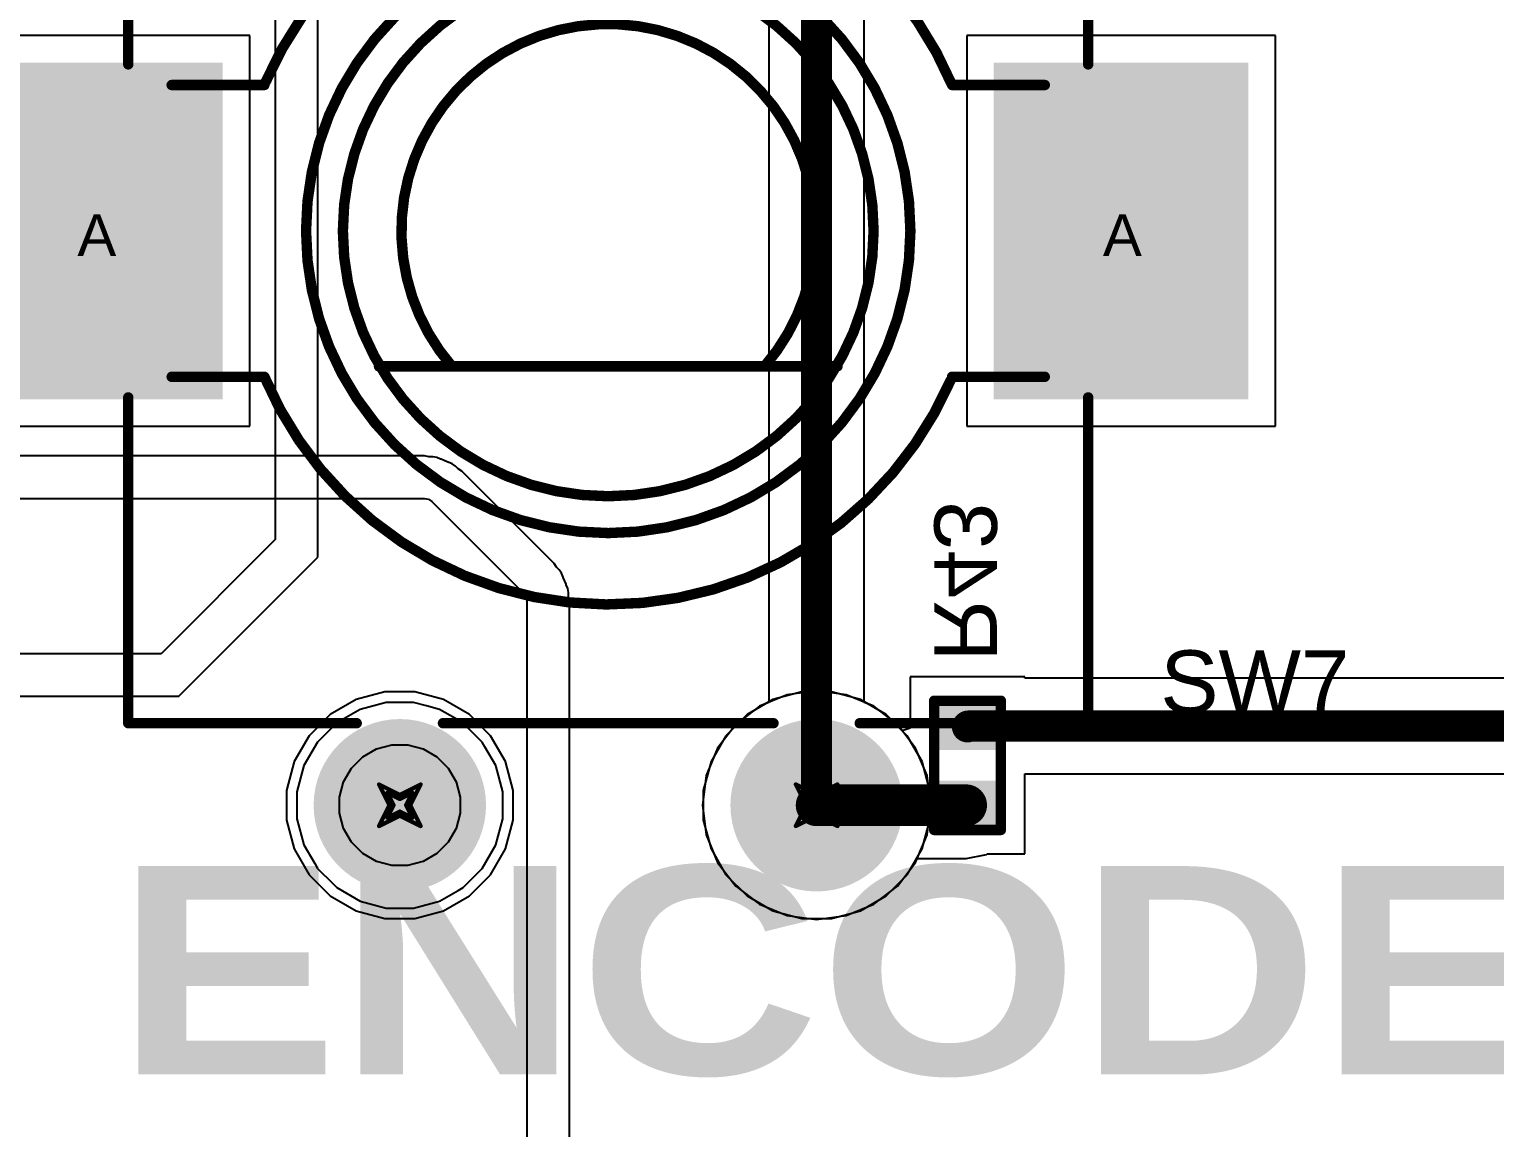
# Model space of a CAD drawing. Header units: inches. Extents: x 0 to 198, y 0 to 199.
# Drawn here: x 4.777 to 5.48, y 1.336 to 1.863 of the extents above; entities that cross this region are included whole.
import ezdxf

# ---------------------------------------------------------------- set-up
doc = ezdxf.new("R2010")
doc.units = ezdxf.units.IN
doc.header["$MEASUREMENT"] = 0
for name, color, linetype in [('Bottom Layer', 5, 'Continuous'), ('Bottom Overlay', 54, 'Continuous'), ('Bottom Paste', 16, 'Continuous'), ('Bottom Solder', 6, 'Continuous'), ('Drill Drawing', 1, 'Continuous'), ('Layer 1', 16, 'Continuous'), ('Layer 2', 76, 'Continuous'), ('Multi-Layer', 9, 'Continuous'), ('Pad Holes', 156, 'Continuous'), ('Top Layer', 1, 'Continuous'), ('Top Overlay', 2, 'Continuous'), ('Top Solder', 216, 'Continuous')]:
    doc.layers.add(name, color=color, linetype=linetype)
doc.styles.add('Arial', font='', dxfattribs={"height": 0.2})
doc.styles.add('Arial Black_Bold', font='', dxfattribs={"height": 0.2})
doc.styles.get('Arial').set_extended_font_data('Arial')
doc.styles.get('Arial Black_Bold').set_extended_font_data('Arial Black', bold=True)

# ---------------------------------------------------------------- blocks, each defined once
blk = doc.blocks.new('EC11E1820402_60')
at = {"layer": 'Bottom Layer'}
h = blk.add_hatch(color=5, dxfattribs=at)
edge = h.paths.add_edge_path()
edge.add_arc((-0.1, 0.28544), 0.03937, 0, 360)
h = blk.add_hatch(color=5, dxfattribs=at)
edge = h.paths.add_edge_path()
edge.add_arc((0.1, 0.28544), 0.03937, 0, 360)
for points in [[(-0.187, -0.06889), (-0.30511, -0.06889), (-0.30511, 0.08859), (-0.187, 0.08859)], [(0.30512, -0.06889), (0.18701, -0.06889), (0.18701, 0.08859), (0.30512, 0.08859)]]:
    blk.add_hatch(color=5, dxfattribs=at).paths.add_polyline_path(points)
h = blk.add_hatch(color=5, dxfattribs=at)
edge = h.paths.add_edge_path()
edge.add_arc((-0.1, -0.28543), 0.03937, 0, 360)
h = blk.add_hatch(color=5, dxfattribs=at)
edge = h.paths.add_edge_path()
edge.add_arc((0, -0.28543), 0.03937, 0, 360)
h = blk.add_hatch(color=5, dxfattribs=at)
edge = h.paths.add_edge_path()
edge.add_arc((0.1, -0.28543), 0.03937, 0, 360)
at = {"layer": 'Bottom Solder'}
h = blk.add_hatch(color=6, dxfattribs=at)
edge = h.paths.add_edge_path()
edge.add_arc((-0.1, 0.28544), 0.04137, 0, 360)
h = blk.add_hatch(color=6, dxfattribs=at)
edge = h.paths.add_edge_path()
edge.add_arc((0.1, 0.28544), 0.04137, 0, 360)
for points in [[(-0.185, -0.07089), (-0.30711, -0.07089), (-0.30711, 0.09059), (-0.185, 0.09059)], [(0.30712, -0.07089), (0.18501, -0.07089), (0.18501, 0.09059), (0.30712, 0.09059)]]:
    blk.add_hatch(color=6, dxfattribs=at).paths.add_polyline_path(points)
h = blk.add_hatch(color=6, dxfattribs=at)
edge = h.paths.add_edge_path()
edge.add_arc((-0.1, -0.28543), 0.04137, 0, 360)
h = blk.add_hatch(color=6, dxfattribs=at)
edge = h.paths.add_edge_path()
edge.add_arc((0, -0.28543), 0.04137, 0, 360)
h = blk.add_hatch(color=6, dxfattribs=at)
edge = h.paths.add_edge_path()
edge.add_arc((0.1, -0.28543), 0.04137, 0, 360)
at = {"layer": 'Layer 1'}
h = blk.add_hatch(color=16, dxfattribs=at)
edge = h.paths.add_edge_path()
edge.add_arc((-0.1, 0.28544), 0.03937, 0, 360)
h = blk.add_hatch(color=16, dxfattribs=at)
edge = h.paths.add_edge_path()
edge.add_arc((0.1, 0.28544), 0.03937, 0, 360)
for points in [[(-0.187, -0.06889), (-0.30511, -0.06889), (-0.30511, 0.08859), (-0.187, 0.08859)], [(0.30512, -0.06889), (0.18701, -0.06889), (0.18701, 0.08859), (0.30512, 0.08859)]]:
    blk.add_hatch(color=16, dxfattribs=at).paths.add_polyline_path(points)
h = blk.add_hatch(color=16, dxfattribs=at)
edge = h.paths.add_edge_path()
edge.add_arc((-0.1, -0.28543), 0.03937, 0, 360)
h = blk.add_hatch(color=16, dxfattribs=at)
edge = h.paths.add_edge_path()
edge.add_arc((0, -0.28543), 0.03937, 0, 360)
h = blk.add_hatch(color=16, dxfattribs=at)
edge = h.paths.add_edge_path()
edge.add_arc((0.1, -0.28543), 0.03937, 0, 360)
at = {"layer": 'Layer 2'}
h = blk.add_hatch(color=76, dxfattribs=at)
edge = h.paths.add_edge_path()
edge.add_arc((-0.1, 0.28544), 0.03937, 0, 360)
h = blk.add_hatch(color=76, dxfattribs=at)
edge = h.paths.add_edge_path()
edge.add_arc((0.1, 0.28544), 0.03937, 0, 360)
for points in [[(-0.187, -0.06889), (-0.30511, -0.06889), (-0.30511, 0.08859), (-0.187, 0.08859)], [(0.30512, -0.06889), (0.18701, -0.06889), (0.18701, 0.08859), (0.30512, 0.08859)]]:
    blk.add_hatch(color=76, dxfattribs=at).paths.add_polyline_path(points)
h = blk.add_hatch(color=76, dxfattribs=at)
edge = h.paths.add_edge_path()
edge.add_arc((-0.1, -0.28543), 0.03937, 0, 360)
h = blk.add_hatch(color=76, dxfattribs=at)
edge = h.paths.add_edge_path()
edge.add_arc((0, -0.28543), 0.03937, 0, 360)
h = blk.add_hatch(color=76, dxfattribs=at)
edge = h.paths.add_edge_path()
edge.add_arc((0.1, -0.28543), 0.03937, 0, 360)
at = {"layer": 'Multi-Layer'}
h = blk.add_hatch(color=9, dxfattribs=at)
edge = h.paths.add_edge_path()
edge.add_arc((-0.1, 0.28544), 0.03937, 0, 360)
h = blk.add_hatch(color=9, dxfattribs=at)
edge = h.paths.add_edge_path()
edge.add_arc((0.1, 0.28544), 0.03937, 0, 360)
for points in [[(-0.187, -0.06889), (-0.30511, -0.06889), (-0.30511, 0.08859), (-0.187, 0.08859)], [(0.30512, -0.06889), (0.18701, -0.06889), (0.18701, 0.08859), (0.30512, 0.08859)]]:
    blk.add_hatch(color=9, dxfattribs=at).paths.add_polyline_path(points)
h = blk.add_hatch(color=9, dxfattribs=at)
edge = h.paths.add_edge_path()
edge.add_arc((-0.1, -0.28543), 0.03937, 0, 360)
h = blk.add_hatch(color=9, dxfattribs=at)
edge = h.paths.add_edge_path()
edge.add_arc((0, -0.28543), 0.03937, 0, 360)
h = blk.add_hatch(color=9, dxfattribs=at)
edge = h.paths.add_edge_path()
edge.add_arc((0.1, -0.28543), 0.03937, 0, 360)
at = {"layer": 'Pad Holes'}
h = blk.add_hatch(color=7, dxfattribs=at)
edge = h.paths.add_edge_path()
edge.add_arc((-0.1, 0.28544), 0.02165, 0, 360)
h = blk.add_hatch(color=7, dxfattribs=at)
edge = h.paths.add_edge_path()
edge.add_arc((0.1, 0.28544), 0.02165, 0, 360)
for points in [[(-0.21456, 0.063), (-0.21456, -0.0433), (-0.27755, -0.0433), (-0.27755, 0.063)], [(0.27755, 0.063), (0.27755, -0.0433), (0.21456, -0.0433), (0.21456, 0.063)]]:
    blk.add_hatch(color=7, dxfattribs=at).paths.add_polyline_path(points)
h = blk.add_hatch(color=7, dxfattribs=at)
edge = h.paths.add_edge_path()
edge.add_arc((-0.1, -0.28543), 0.02165, 0, 360)
h = blk.add_hatch(color=7, dxfattribs=at)
edge = h.paths.add_edge_path()
edge.add_arc((0, -0.28543), 0.02165, 0, 360)
h = blk.add_hatch(color=7, dxfattribs=at)
edge = h.paths.add_edge_path()
edge.add_arc((0.1, -0.28543), 0.02165, 0, 360)
at = {"layer": 'Top Layer'}
h = blk.add_hatch(color=1, dxfattribs=at)
edge = h.paths.add_edge_path()
edge.add_arc((-0.1, 0.28544), 0.03937, 0, 360)
h = blk.add_hatch(color=1, dxfattribs=at)
edge = h.paths.add_edge_path()
edge.add_arc((0.1, 0.28544), 0.03937, 0, 360)
for points in [[(-0.187, -0.06889), (-0.30511, -0.06889), (-0.30511, 0.08859), (-0.187, 0.08859)], [(0.30512, -0.06889), (0.18701, -0.06889), (0.18701, 0.08859), (0.30512, 0.08859)]]:
    blk.add_hatch(color=1, dxfattribs=at).paths.add_polyline_path(points)
h = blk.add_hatch(color=1, dxfattribs=at)
edge = h.paths.add_edge_path()
edge.add_arc((-0.1, -0.28543), 0.03937, 0, 360)
h = blk.add_hatch(color=1, dxfattribs=at)
edge = h.paths.add_edge_path()
edge.add_arc((0, -0.28543), 0.03937, 0, 360)
h = blk.add_hatch(color=1, dxfattribs=at)
edge = h.paths.add_edge_path()
edge.add_arc((0.1, -0.28543), 0.03937, 0, 360)
at = {"layer": 'Top Solder'}
h = blk.add_hatch(color=216, dxfattribs=at)
edge = h.paths.add_edge_path()
edge.add_arc((-0.1, 0.28544), 0.04137, 0, 360)
h = blk.add_hatch(color=216, dxfattribs=at)
edge = h.paths.add_edge_path()
edge.add_arc((0.1, 0.28544), 0.04137, 0, 360)
for points in [[(-0.185, -0.07089), (-0.30711, -0.07089), (-0.30711, 0.09059), (-0.185, 0.09059)], [(0.30712, -0.07089), (0.18501, -0.07089), (0.18501, 0.09059), (0.30712, 0.09059)]]:
    blk.add_hatch(color=216, dxfattribs=at).paths.add_polyline_path(points)
h = blk.add_hatch(color=216, dxfattribs=at)
edge = h.paths.add_edge_path()
edge.add_arc((-0.1, -0.28543), 0.04137, 0, 360)
h = blk.add_hatch(color=216, dxfattribs=at)
edge = h.paths.add_edge_path()
edge.add_arc((0, -0.28543), 0.04137, 0, 360)
h = blk.add_hatch(color=216, dxfattribs=at)
edge = h.paths.add_edge_path()
edge.add_arc((0.1, -0.28543), 0.04137, 0, 360)
at = {"layer": 'Top Overlay'}
for points in [[(-0.23031, 0.24607, 0.005, 0.005, 0), (-0.23031, 0.08975, 0.005, 0.005, 0)], [(-0.1207, 0.24607, 0.005, 0.005, 0), (-0.23031, 0.24607, 0.005, 0.005, 0)], [(0.0793, 0.24607, 0.005, 0.005, 0), (-0.0793, 0.24607, 0.005, 0.005, 0)], [(0.23032, 0.24607, 0.005, 0.005, 0), (0.1207, 0.24607, 0.005, 0.005, 0)], [(0.23032, 0.08975, 0.005, 0.005, 0), (0.23032, 0.24607, 0.005, 0.005, 0)], [(-0.16421, 0.08169, 0.005, 0.005, -0.658021), (0.165, 0.07985, 0.005, 0.005, 0)], [(-0.165, 0.07985, 0.005, 0.005, 0), (-0.20948, 0.07985, 0.005, 0.005, 0)], [(0.20948, 0.07985, 0.005, 0.005, 0), (0.165, 0.07985, 0.005, 0.005, 0)], [(0.11, 0.07485, 0.005, 0.005, 0), (-0.11, 0.07485, 0.005, 0.005, 0)], [(0.075, 0.07484, 0.005, 0.005, -2.189968), (-0.075, 0.07484, 0.005, 0.005, 0)], [(-0.165, -0.06015, 0.005, 0.005, 0), (-0.20948, -0.06015, 0.005, 0.005, 0)], [(0.16421, -0.062, 0.005, 0.005, -0.658021), (-0.165, -0.06016, 0.005, 0.005, 0)], [(0.20948, -0.06015, 0.005, 0.005, 0), (0.165, -0.06015, 0.005, 0.005, 0)], [(-0.23031, -0.07006, 0.005, 0.005, 0), (-0.23031, -0.22637, 0.005, 0.005, 0)], [(0.23032, -0.07006, 0.005, 0.005, 0), (0.23032, -0.22637, 0.005, 0.005, 0)], [(0.23032, -0.22638, 0.005, 0.005, 0), (-0.23031, -0.22637, 0.005, 0.005, 0)]]:
    blk.add_lwpolyline(points, format="xyseb", dxfattribs=at)
for points in [[(-0.23156, 0.24607, 0.0025, 0.0025, 1), (-0.22906, 0.24607, 0.0025, 0.0025, 1)], [(-0.23156, 0.24607, 0.0025, 0.0025, 1), (-0.22906, 0.24607, 0.0025, 0.0025, 1)], [(-0.12195, 0.24607, 0.0025, 0.0025, 1), (-0.11945, 0.24607, 0.0025, 0.0025, 1)], [(-0.08055, 0.24607, 0.0025, 0.0025, 1), (-0.07805, 0.24607, 0.0025, 0.0025, 1)], [(0.07805, 0.24607, 0.0025, 0.0025, 1), (0.08055, 0.24607, 0.0025, 0.0025, 1)], [(0.11945, 0.24607, 0.0025, 0.0025, 1), (0.12195, 0.24607, 0.0025, 0.0025, 1)], [(0.22907, 0.24607, 0.0025, 0.0025, 1), (0.23157, 0.24607, 0.0025, 0.0025, 1)], [(0.22907, 0.24607, 0.0025, 0.0025, 1), (0.23157, 0.24607, 0.0025, 0.0025, 1)], [(0.145, 0.00984, 0.005, 0.005, 1), (-0.145, 0.00984, 0.005, 0.005, 1)], [(0.12733, 0.00984, 0.005, 0.005, 1), (-0.12733, 0.00984, 0.005, 0.005, 1)], [(-0.23156, 0.08975, 0.0025, 0.0025, 1), (-0.22906, 0.08975, 0.0025, 0.0025, 1)], [(0.22907, 0.08975, 0.0025, 0.0025, 1), (0.23157, 0.08975, 0.0025, 0.0025, 1)], [(-0.21073, 0.07985, 0.0025, 0.0025, 1), (-0.20823, 0.07985, 0.0025, 0.0025, 1)], [(-0.16625, 0.07985, 0.0025, 0.0025, 1), (-0.16375, 0.07985, 0.0025, 0.0025, 1)], [(-0.16546, 0.08169, 0.0025, 0.0025, 1), (-0.16296, 0.08169, 0.0025, 0.0025, 1)], [(0.16375, 0.07985, 0.0025, 0.0025, 1), (0.16625, 0.07985, 0.0025, 0.0025, 1)], [(0.16375, 0.07985, 0.0025, 0.0025, 1), (0.16625, 0.07985, 0.0025, 0.0025, 1)], [(0.20823, 0.07985, 0.0025, 0.0025, 1), (0.21073, 0.07985, 0.0025, 0.0025, 1)], [(-0.11125, 0.07485, 0.0025, 0.0025, 1), (-0.10875, 0.07485, 0.0025, 0.0025, 1)], [(-0.07625, 0.07484, 0.0025, 0.0025, 1), (-0.07375, 0.07484, 0.0025, 0.0025, 1)], [(0.07375, 0.07484, 0.0025, 0.0025, 1), (0.07625, 0.07484, 0.0025, 0.0025, 1)], [(0.10875, 0.07485, 0.0025, 0.0025, 1), (0.11125, 0.07485, 0.0025, 0.0025, 1)], [(-0.14625, 0.00984, 0.0025, 0.0025, 1), (-0.14375, 0.00984, 0.0025, 0.0025, 1)], [(-0.12858, 0.00984, 0.0025, 0.0025, 1), (-0.12608, 0.00984, 0.0025, 0.0025, 1)], [(0.12608, 0.00984, 0.0025, 0.0025, 1), (0.12858, 0.00984, 0.0025, 0.0025, 1)], [(0.14375, 0.00984, 0.0025, 0.0025, 1), (0.14625, 0.00984, 0.0025, 0.0025, 1)], [(-0.21073, -0.06015, 0.0025, 0.0025, 1), (-0.20823, -0.06015, 0.0025, 0.0025, 1)], [(-0.16625, -0.06015, 0.0025, 0.0025, 1), (-0.16375, -0.06015, 0.0025, 0.0025, 1)], [(-0.16625, -0.06016, 0.0025, 0.0025, 1), (-0.16375, -0.06016, 0.0025, 0.0025, 1)], [(0.16296, -0.062, 0.0025, 0.0025, 1), (0.16546, -0.062, 0.0025, 0.0025, 1)], [(0.16375, -0.06015, 0.0025, 0.0025, 1), (0.16625, -0.06015, 0.0025, 0.0025, 1)], [(0.20823, -0.06015, 0.0025, 0.0025, 1), (0.21073, -0.06015, 0.0025, 0.0025, 1)], [(-0.23156, -0.07006, 0.0025, 0.0025, 1), (-0.22906, -0.07006, 0.0025, 0.0025, 1)], [(0.22907, -0.07006, 0.0025, 0.0025, 1), (0.23157, -0.07006, 0.0025, 0.0025, 1)], [(-0.23156, -0.22637, 0.0025, 0.0025, 1), (-0.22906, -0.22637, 0.0025, 0.0025, 1)], [(-0.23156, -0.22637, 0.0025, 0.0025, 1), (-0.22906, -0.22637, 0.0025, 0.0025, 1)], [(0.22907, -0.22637, 0.0025, 0.0025, 1), (0.23157, -0.22637, 0.0025, 0.0025, 1)], [(0.22907, -0.22638, 0.0025, 0.0025, 1), (0.23157, -0.22638, 0.0025, 0.0025, 1)]]:
    blk.add_lwpolyline(points, format="xyseb", close=True, dxfattribs=at)
blk = doc.blocks.new('R___0402_B_148')
at = {"layer": 'Bottom Layer'}
for points in [[(-0.0095, 0.0125), (-0.0095, -0.0125), (-0.0275, -0.0125), (-0.0275, 0.0125)], [(0.0275, 0.0125), (0.0275, -0.0125), (0.0095, -0.0125), (0.0095, 0.0125)]]:
    blk.add_hatch(color=5, dxfattribs=at).paths.add_polyline_path(points)
at = {"layer": 'Bottom Paste'}
for points in [[(-0.0095, 0.0125), (-0.0095, -0.0125), (-0.0275, -0.0125), (-0.0275, 0.0125)], [(0.0275, 0.0125), (0.0275, -0.0125), (0.0095, -0.0125), (0.0095, 0.0125)]]:
    blk.add_hatch(color=16, dxfattribs=at).paths.add_polyline_path(points)
at = {"layer": 'Bottom Solder'}
for points in [[(-0.00733, 0.01467), (-0.00733, -0.01466), (-0.02967, -0.01466), (-0.02967, 0.01467)], [(0.02967, 0.01467), (0.02967, -0.01466), (0.00733, -0.01466), (0.00733, 0.01467)]]:
    blk.add_hatch(color=6, dxfattribs=at).paths.add_polyline_path(points)
at = {"layer": 'Bottom Overlay'}
for points in [[(-0.031, 0.016, 0.005, 0.005, 0), (-0.031, -0.016, 0.005, 0.005, 0)], [(0.031, 0.016, 0.005, 0.005, 0), (-0.031, 0.016, 0.005, 0.005, 0)], [(0.032, 0.017, 0.000127, 0.000127, 0), (-0.032, 0.017, 0.000127, 0.000127, 0)], [(0.031, 0.016, 0.005, 0.005, 0), (0.031, -0.016, 0.005, 0.005, 0)], [(-0.031, -0.016, 0.005, 0.005, 0), (0.031, -0.016, 0.005, 0.005, 0)]]:
    blk.add_lwpolyline(points, format="xyseb", dxfattribs=at)
for points in [[(-0.03225, 0.016, 0.0025, 0.0025, 1), (-0.02975, 0.016, 0.0025, 0.0025, 1)], [(-0.03225, 0.016, 0.0025, 0.0025, 1), (-0.02975, 0.016, 0.0025, 0.0025, 1)], [(-0.03203, 0.017, 0.0000635, 0.0000635, 1), (-0.03197, 0.017, 0.0000635, 0.0000635, 1)], [(0.02975, 0.016, 0.0025, 0.0025, 1), (0.03225, 0.016, 0.0025, 0.0025, 1)], [(0.02975, 0.016, 0.0025, 0.0025, 1), (0.03225, 0.016, 0.0025, 0.0025, 1)], [(0.03197, 0.017, 0.0000635, 0.0000635, 1), (0.03203, 0.017, 0.0000635, 0.0000635, 1)], [(-0.03225, -0.016, 0.0025, 0.0025, 1), (-0.02975, -0.016, 0.0025, 0.0025, 1)], [(-0.03225, -0.016, 0.0025, 0.0025, 1), (-0.02975, -0.016, 0.0025, 0.0025, 1)], [(0.02975, -0.016, 0.0025, 0.0025, 1), (0.03225, -0.016, 0.0025, 0.0025, 1)], [(0.02975, -0.016, 0.0025, 0.0025, 1), (0.03225, -0.016, 0.0025, 0.0025, 1)]]:
    blk.add_lwpolyline(points, format="xyseb", close=True, dxfattribs=at)

msp = doc.modelspace()

# ---------------------------------------------------------------- linework, layer by layer
at = {"layer": 'Bottom Layer'}
for p, q in [((5.13211, 1.94175), (5.13211, 1.54002)), ((5.17799, 1.54006), (5.17799, 1.94195)), ((5.255, 1.55233), (5.2, 1.55233)), ((5.2, 1.55233), (5.2, 1.52771)), ((5.255, 1.55161), (5.255, 1.55233)), ((5.71732, 1.55161), (5.255, 1.55161)), ((5.13211, 1.54002), (5.12768, 1.53818)), ((5.18252, 1.53818), (5.17799, 1.54006)), ((5.12768, 1.53818), (5.11632, 1.52947)), ((5.19388, 1.52947), (5.18252, 1.53818)), ((5.11632, 1.52947), (5.10761, 1.51811)), ((5.19621, 1.52643), (5.19388, 1.52947)), ((5.2, 1.52771), (5.19621, 1.52643)), ((5.10761, 1.51811), (5.10213, 1.50489)), ((5.10213, 1.50489), (5.10026, 1.49069)), ((5.255, 1.46733), (5.255, 1.50572)), ((5.255, 1.50572), (5.71867, 1.50572)), ((5.10026, 1.49069), (5.10213, 1.4765)), ((5.10213, 1.4765), (5.10761, 1.46327)), ((5.10761, 1.46327), (5.11632, 1.45191)), ((5.19388, 1.45191), (5.20259, 1.46327)), ((5.20259, 1.46327), (5.20339, 1.4652)), ((5.20339, 1.4652), (5.22686, 1.4652)), ((5.22686, 1.4652), (5.23662, 1.46714)), ((5.23662, 1.46714), (5.2369, 1.46733)), ((5.2369, 1.46733), (5.255, 1.46733)), ((5.11632, 1.45191), (5.12768, 1.4432)), ((5.18252, 1.4432), (5.19388, 1.45191)), ((5.12768, 1.4432), (5.14091, 1.43772)), ((5.16929, 1.43772), (5.18252, 1.4432)), ((5.14091, 1.43772), (5.1551, 1.43585)), ((5.1551, 1.43585), (5.16929, 1.43772))]:
    msp.add_line(p, q, dxfattribs=at)
for points in [[(5.15505, 1.49074, 0.015, 0.015, 0), (5.15505, 1.94195, 0.015, 0.015, 0)], [(5.2275, 1.52833, 0.015, 0.015, 0), (5.22783, 1.52867, 0.015, 0.015, 0)], [(5.22783, 1.52867, 0.015, 0.015, 0), (5.71867, 1.52867, 0.015, 0.015, 0)], [(5.1551, 1.49069, 0.02, 0.02, 0), (5.22686, 1.49069, 0.02, 0.02, 0)], [(5.15505, 1.49074, 0.01, 0.01, 0), (5.1551, 1.49069, 0.01, 0.01, 0)]]:
    msp.add_lwpolyline(points, format="xyseb", dxfattribs=at)
for points in [[(5.22375, 1.52833, 0.0075, 0.0075, 1), (5.23125, 1.52833, 0.0075, 0.0075, 1)], [(5.22408, 1.52867, 0.0075, 0.0075, 1), (5.23158, 1.52867, 0.0075, 0.0075, 1)], [(5.22408, 1.52867, 0.0075, 0.0075, 1), (5.23158, 1.52867, 0.0075, 0.0075, 1)], [(5.1501, 1.49069, 0.01, 0.01, 1), (5.1601, 1.49069, 0.01, 0.01, 1)], [(5.1513, 1.49074, 0.0075, 0.0075, 1), (5.1588, 1.49074, 0.0075, 0.0075, 1)], [(5.22186, 1.49069, 0.01, 0.01, 1), (5.23186, 1.49069, 0.01, 0.01, 1)], [(5.15255, 1.49074, 0.005, 0.005, 1), (5.15755, 1.49074, 0.005, 0.005, 1)], [(5.1526, 1.49069, 0.005, 0.005, 1), (5.1576, 1.49069, 0.005, 0.005, 1)]]:
    msp.add_lwpolyline(points, format="xyseb", close=True, dxfattribs=at)
at = {"layer": 'Drill Drawing'}
for points in [[(4.9451, 1.50069, 0.002, 0.002, 0), (4.9551, 1.49569, 0.002, 0.002, 0)], [(4.9451, 1.50069, 0.002, 0.002, 0), (4.9501, 1.49069, 0.002, 0.002, 0)], [(4.9551, 1.49569, 0.002, 0.002, 0), (4.9651, 1.50069, 0.002, 0.002, 0)], [(4.9601, 1.49069, 0.002, 0.002, 0), (4.9651, 1.50069, 0.002, 0.002, 0)], [(5.1451, 1.50069, 0.002, 0.002, 0), (5.1551, 1.49569, 0.002, 0.002, 0)], [(5.1451, 1.50069, 0.002, 0.002, 0), (5.1501, 1.49069, 0.002, 0.002, 0)], [(5.1551, 1.49569, 0.002, 0.002, 0), (5.1651, 1.50069, 0.002, 0.002, 0)], [(5.1601, 1.49069, 0.002, 0.002, 0), (5.1651, 1.50069, 0.002, 0.002, 0)], [(4.9451, 1.48069, 0.002, 0.002, 0), (4.9501, 1.49069, 0.002, 0.002, 0)], [(4.9491, 1.49669, 0.002, 0.002, 0), (4.9551, 1.49369, 0.002, 0.002, 0)], [(4.9491, 1.49669, 0.002, 0.002, 0), (4.9521, 1.49069, 0.002, 0.002, 0)], [(4.9491, 1.48469, 0.002, 0.002, 0), (4.9521, 1.49069, 0.002, 0.002, 0)], [(4.9551, 1.49369, 0.002, 0.002, 0), (4.9611, 1.49669, 0.002, 0.002, 0)], [(4.9581, 1.49069, 0.002, 0.002, 0), (4.9611, 1.49669, 0.002, 0.002, 0)], [(4.9581, 1.49069, 0.002, 0.002, 0), (4.9611, 1.48469, 0.002, 0.002, 0)], [(4.9601, 1.49069, 0.002, 0.002, 0), (4.9651, 1.48069, 0.002, 0.002, 0)], [(5.1451, 1.48069, 0.002, 0.002, 0), (5.1501, 1.49069, 0.002, 0.002, 0)], [(5.1491, 1.49669, 0.002, 0.002, 0), (5.1551, 1.49369, 0.002, 0.002, 0)], [(5.1491, 1.49669, 0.002, 0.002, 0), (5.1521, 1.49069, 0.002, 0.002, 0)], [(5.1491, 1.48469, 0.002, 0.002, 0), (5.1521, 1.49069, 0.002, 0.002, 0)], [(5.1551, 1.49369, 0.002, 0.002, 0), (5.1611, 1.49669, 0.002, 0.002, 0)], [(5.1581, 1.49069, 0.002, 0.002, 0), (5.1611, 1.49669, 0.002, 0.002, 0)], [(5.1581, 1.49069, 0.002, 0.002, 0), (5.1611, 1.48469, 0.002, 0.002, 0)], [(5.1601, 1.49069, 0.002, 0.002, 0), (5.1651, 1.48069, 0.002, 0.002, 0)], [(4.9451, 1.48069, 0.002, 0.002, 0), (4.9551, 1.48569, 0.002, 0.002, 0)], [(4.9491, 1.48469, 0.002, 0.002, 0), (4.9551, 1.48769, 0.002, 0.002, 0)], [(4.9551, 1.48769, 0.002, 0.002, 0), (4.9611, 1.48469, 0.002, 0.002, 0)], [(4.9551, 1.48569, 0.002, 0.002, 0), (4.9651, 1.48069, 0.002, 0.002, 0)], [(5.1451, 1.48069, 0.002, 0.002, 0), (5.1551, 1.48569, 0.002, 0.002, 0)], [(5.1491, 1.48469, 0.002, 0.002, 0), (5.1551, 1.48769, 0.002, 0.002, 0)], [(5.1551, 1.48769, 0.002, 0.002, 0), (5.1611, 1.48469, 0.002, 0.002, 0)], [(5.1551, 1.48569, 0.002, 0.002, 0), (5.1651, 1.48069, 0.002, 0.002, 0)]]:
    msp.add_lwpolyline(points, format="xyseb", dxfattribs=at)
for points in [[(4.9446, 1.50069, 0.001, 0.001, 1), (4.9456, 1.50069, 0.001, 0.001, 1)], [(4.9446, 1.50069, 0.001, 0.001, 1), (4.9456, 1.50069, 0.001, 0.001, 1)], [(4.9646, 1.50069, 0.001, 0.001, 1), (4.9656, 1.50069, 0.001, 0.001, 1)], [(4.9646, 1.50069, 0.001, 0.001, 1), (4.9656, 1.50069, 0.001, 0.001, 1)], [(5.1446, 1.50069, 0.001, 0.001, 1), (5.1456, 1.50069, 0.001, 0.001, 1)], [(5.1446, 1.50069, 0.001, 0.001, 1), (5.1456, 1.50069, 0.001, 0.001, 1)], [(5.1646, 1.50069, 0.001, 0.001, 1), (5.1656, 1.50069, 0.001, 0.001, 1)], [(5.1646, 1.50069, 0.001, 0.001, 1), (5.1656, 1.50069, 0.001, 0.001, 1)], [(4.9486, 1.49669, 0.001, 0.001, 1), (4.9496, 1.49669, 0.001, 0.001, 1)], [(4.9486, 1.49669, 0.001, 0.001, 1), (4.9496, 1.49669, 0.001, 0.001, 1)], [(4.9496, 1.49069, 0.001, 0.001, 1), (4.9506, 1.49069, 0.001, 0.001, 1)], [(4.9496, 1.49069, 0.001, 0.001, 1), (4.9506, 1.49069, 0.001, 0.001, 1)], [(4.9516, 1.49069, 0.001, 0.001, 1), (4.9526, 1.49069, 0.001, 0.001, 1)], [(4.9516, 1.49069, 0.001, 0.001, 1), (4.9526, 1.49069, 0.001, 0.001, 1)], [(4.9546, 1.49569, 0.001, 0.001, 1), (4.9556, 1.49569, 0.001, 0.001, 1)], [(4.9546, 1.49569, 0.001, 0.001, 1), (4.9556, 1.49569, 0.001, 0.001, 1)], [(4.9546, 1.49369, 0.001, 0.001, 1), (4.9556, 1.49369, 0.001, 0.001, 1)], [(4.9546, 1.49369, 0.001, 0.001, 1), (4.9556, 1.49369, 0.001, 0.001, 1)], [(4.9576, 1.49069, 0.001, 0.001, 1), (4.9586, 1.49069, 0.001, 0.001, 1)], [(4.9576, 1.49069, 0.001, 0.001, 1), (4.9586, 1.49069, 0.001, 0.001, 1)], [(4.9596, 1.49069, 0.001, 0.001, 1), (4.9606, 1.49069, 0.001, 0.001, 1)], [(4.9596, 1.49069, 0.001, 0.001, 1), (4.9606, 1.49069, 0.001, 0.001, 1)], [(4.9606, 1.49669, 0.001, 0.001, 1), (4.9616, 1.49669, 0.001, 0.001, 1)], [(4.9606, 1.49669, 0.001, 0.001, 1), (4.9616, 1.49669, 0.001, 0.001, 1)], [(5.1486, 1.49669, 0.001, 0.001, 1), (5.1496, 1.49669, 0.001, 0.001, 1)], [(5.1486, 1.49669, 0.001, 0.001, 1), (5.1496, 1.49669, 0.001, 0.001, 1)], [(5.1496, 1.49069, 0.001, 0.001, 1), (5.1506, 1.49069, 0.001, 0.001, 1)], [(5.1496, 1.49069, 0.001, 0.001, 1), (5.1506, 1.49069, 0.001, 0.001, 1)], [(5.1516, 1.49069, 0.001, 0.001, 1), (5.1526, 1.49069, 0.001, 0.001, 1)], [(5.1516, 1.49069, 0.001, 0.001, 1), (5.1526, 1.49069, 0.001, 0.001, 1)], [(5.1546, 1.49569, 0.001, 0.001, 1), (5.1556, 1.49569, 0.001, 0.001, 1)], [(5.1546, 1.49569, 0.001, 0.001, 1), (5.1556, 1.49569, 0.001, 0.001, 1)], [(5.1546, 1.49369, 0.001, 0.001, 1), (5.1556, 1.49369, 0.001, 0.001, 1)], [(5.1546, 1.49369, 0.001, 0.001, 1), (5.1556, 1.49369, 0.001, 0.001, 1)], [(5.1576, 1.49069, 0.001, 0.001, 1), (5.1586, 1.49069, 0.001, 0.001, 1)], [(5.1576, 1.49069, 0.001, 0.001, 1), (5.1586, 1.49069, 0.001, 0.001, 1)], [(5.1596, 1.49069, 0.001, 0.001, 1), (5.1606, 1.49069, 0.001, 0.001, 1)], [(5.1596, 1.49069, 0.001, 0.001, 1), (5.1606, 1.49069, 0.001, 0.001, 1)], [(5.1606, 1.49669, 0.001, 0.001, 1), (5.1616, 1.49669, 0.001, 0.001, 1)], [(5.1606, 1.49669, 0.001, 0.001, 1), (5.1616, 1.49669, 0.001, 0.001, 1)], [(4.9486, 1.48469, 0.001, 0.001, 1), (4.9496, 1.48469, 0.001, 0.001, 1)], [(4.9486, 1.48469, 0.001, 0.001, 1), (4.9496, 1.48469, 0.001, 0.001, 1)], [(4.9546, 1.48769, 0.001, 0.001, 1), (4.9556, 1.48769, 0.001, 0.001, 1)], [(4.9546, 1.48769, 0.001, 0.001, 1), (4.9556, 1.48769, 0.001, 0.001, 1)], [(4.9546, 1.48569, 0.001, 0.001, 1), (4.9556, 1.48569, 0.001, 0.001, 1)], [(4.9546, 1.48569, 0.001, 0.001, 1), (4.9556, 1.48569, 0.001, 0.001, 1)], [(4.9606, 1.48469, 0.001, 0.001, 1), (4.9616, 1.48469, 0.001, 0.001, 1)], [(4.9606, 1.48469, 0.001, 0.001, 1), (4.9616, 1.48469, 0.001, 0.001, 1)], [(5.1486, 1.48469, 0.001, 0.001, 1), (5.1496, 1.48469, 0.001, 0.001, 1)], [(5.1486, 1.48469, 0.001, 0.001, 1), (5.1496, 1.48469, 0.001, 0.001, 1)], [(5.1546, 1.48769, 0.001, 0.001, 1), (5.1556, 1.48769, 0.001, 0.001, 1)], [(5.1546, 1.48769, 0.001, 0.001, 1), (5.1556, 1.48769, 0.001, 0.001, 1)], [(5.1546, 1.48569, 0.001, 0.001, 1), (5.1556, 1.48569, 0.001, 0.001, 1)], [(5.1546, 1.48569, 0.001, 0.001, 1), (5.1556, 1.48569, 0.001, 0.001, 1)], [(5.1606, 1.48469, 0.001, 0.001, 1), (5.1616, 1.48469, 0.001, 0.001, 1)], [(5.1606, 1.48469, 0.001, 0.001, 1), (5.1616, 1.48469, 0.001, 0.001, 1)], [(4.9446, 1.48069, 0.001, 0.001, 1), (4.9456, 1.48069, 0.001, 0.001, 1)], [(4.9446, 1.48069, 0.001, 0.001, 1), (4.9456, 1.48069, 0.001, 0.001, 1)], [(4.9646, 1.48069, 0.001, 0.001, 1), (4.9656, 1.48069, 0.001, 0.001, 1)], [(4.9646, 1.48069, 0.001, 0.001, 1), (4.9656, 1.48069, 0.001, 0.001, 1)], [(5.1446, 1.48069, 0.001, 0.001, 1), (5.1456, 1.48069, 0.001, 0.001, 1)], [(5.1446, 1.48069, 0.001, 0.001, 1), (5.1456, 1.48069, 0.001, 0.001, 1)], [(5.1646, 1.48069, 0.001, 0.001, 1), (5.1656, 1.48069, 0.001, 0.001, 1)], [(5.1646, 1.48069, 0.001, 0.001, 1), (5.1656, 1.48069, 0.001, 0.001, 1)]]:
    msp.add_lwpolyline(points, format="xyseb", close=True, dxfattribs=at)
at = {"layer": 'Layer 1'}
for p, q in [((5.14091, 1.54366), (5.12768, 1.53818)), ((5.1551, 1.54553), (5.14091, 1.54366)), ((5.16929, 1.54366), (5.1551, 1.54553)), ((5.18252, 1.53818), (5.16929, 1.54366)), ((5.12768, 1.53818), (5.11632, 1.52947)), ((5.19388, 1.52947), (5.18252, 1.53818)), ((5.11632, 1.52947), (5.10761, 1.51811)), ((5.20259, 1.51811), (5.19388, 1.52947)), ((5.10761, 1.51811), (5.10213, 1.50489)), ((5.20807, 1.50489), (5.20259, 1.51811)), ((5.10213, 1.50489), (5.10026, 1.49069)), ((5.20994, 1.49069), (5.20807, 1.50489)), ((5.10026, 1.49069), (5.10213, 1.4765)), ((5.20807, 1.4765), (5.20994, 1.49069)), ((5.10213, 1.4765), (5.10761, 1.46327)), ((5.20259, 1.46327), (5.20807, 1.4765)), ((5.10761, 1.46327), (5.11632, 1.45191)), ((5.19388, 1.45191), (5.20259, 1.46327)), ((5.11632, 1.45191), (5.12768, 1.4432)), ((5.18252, 1.4432), (5.19388, 1.45191)), ((5.12768, 1.4432), (5.14091, 1.43772)), ((5.16929, 1.43772), (5.18252, 1.4432)), ((5.14091, 1.43772), (5.1551, 1.43585)), ((5.1551, 1.43585), (5.16929, 1.43772))]:
    msp.add_line(p, q, dxfattribs=at)
at = {"layer": 'Layer 2'}
for p, q in [((4.89534, 1.89927), (4.89534, 1.61818)), ((4.91573, 1.60973), (4.91573, 1.89927)), ((4.8831, 1.86002), (4.73499, 1.86002)), ((4.8831, 1.67254), (4.8831, 1.86002)), ((5.37522, 1.86002), (5.22711, 1.86002)), ((5.22711, 1.86002), (5.22711, 1.67254)), ((5.37522, 1.67254), (5.37522, 1.86002)), ((4.73499, 1.67254), (4.8831, 1.67254)), ((5.22711, 1.67254), (5.37522, 1.67254)), ((4.89534, 1.61818), (4.84056, 1.5634)), ((4.84901, 1.54301), (4.91573, 1.60973)), ((4.84056, 1.5634), (4.29177, 1.5634)), ((4.29177, 1.54301), (4.84901, 1.54301)), ((4.93411, 1.54136), (4.92172, 1.5342)), ((4.94794, 1.54506), (4.93411, 1.54136)), ((4.96226, 1.54506), (4.94794, 1.54506)), ((4.97609, 1.54136), (4.96226, 1.54506)), ((4.98849, 1.5342), (4.97609, 1.54136)), ((5.13411, 1.54136), (5.12172, 1.5342)), ((5.14794, 1.54506), (5.13411, 1.54136)), ((5.16226, 1.54506), (5.14794, 1.54506)), ((5.17609, 1.54136), (5.16226, 1.54506)), ((5.18849, 1.5342), (5.17609, 1.54136)), ((4.92172, 1.5342), (4.91159, 1.52408)), ((4.99861, 1.52408), (4.98849, 1.5342)), ((5.12172, 1.5342), (5.11159, 1.52408)), ((5.19861, 1.52408), (5.18849, 1.5342)), ((4.91159, 1.52408), (4.90444, 1.51168)), ((5.00577, 1.51168), (4.99861, 1.52408)), ((5.11159, 1.52408), (5.10444, 1.51168)), ((5.20577, 1.51168), (5.19861, 1.52408)), ((4.90444, 1.51168), (4.90073, 1.49785)), ((5.00947, 1.49785), (5.00577, 1.51168)), ((5.10444, 1.51168), (5.10073, 1.49785)), ((5.20947, 1.49785), (5.20577, 1.51168)), ((4.90073, 1.49785), (4.90073, 1.48353)), ((5.00947, 1.48353), (5.00947, 1.49785)), ((5.10073, 1.49785), (5.10073, 1.48353)), ((5.20947, 1.48353), (5.20947, 1.49785)), ((4.90073, 1.48353), (4.90444, 1.46971)), ((5.00577, 1.46971), (5.00947, 1.48353)), ((5.10073, 1.48353), (5.10444, 1.46971)), ((5.20577, 1.46971), (5.20947, 1.48353)), ((4.90444, 1.46971), (4.91159, 1.45731)), ((4.99861, 1.45731), (5.00577, 1.46971)), ((5.10444, 1.46971), (5.11159, 1.45731)), ((5.19861, 1.45731), (5.20577, 1.46971)), ((4.91159, 1.45731), (4.92172, 1.44718)), ((4.98849, 1.44718), (4.99861, 1.45731)), ((5.11159, 1.45731), (5.12172, 1.44718)), ((5.18849, 1.44718), (5.19861, 1.45731)), ((4.92172, 1.44718), (4.93411, 1.44003)), ((4.97609, 1.44003), (4.98849, 1.44718)), ((5.12172, 1.44718), (5.13411, 1.44003)), ((5.17609, 1.44003), (5.18849, 1.44718)), ((4.93411, 1.44003), (4.94794, 1.43632)), ((4.94794, 1.43632), (4.96226, 1.43632)), ((4.96226, 1.43632), (4.97609, 1.44003)), ((5.13411, 1.44003), (5.14794, 1.43632)), ((5.14794, 1.43632), (5.16226, 1.43632)), ((5.16226, 1.43632), (5.17609, 1.44003))]:
    msp.add_line(p, q, dxfattribs=at)
at = {"layer": 'Top Layer'}
for p, q in [((4.96699, 1.65831), (4.55923, 1.65831)), ((4.96896, 1.65792), (4.96699, 1.65831)), ((4.97097, 1.65792), (4.96896, 1.65792)), ((4.97283, 1.65755), (4.97097, 1.65792)), ((4.97468, 1.65679), (4.97283, 1.65755)), ((4.97479, 1.65676), (4.97468, 1.65679)), ((4.97489, 1.6567), (4.97479, 1.65676)), ((4.97811, 1.65536), (4.97489, 1.6567)), ((4.97822, 1.65534), (4.97811, 1.65536)), ((4.97832, 1.65528), (4.97822, 1.65534)), ((4.98018, 1.65451), (4.97832, 1.65528)), ((4.98175, 1.65346), (4.98018, 1.65451)), ((4.98018, 1.65451), (4.98018, 1.65451)), ((4.98317, 1.65204), (4.98175, 1.65346)), ((4.98484, 1.65092), (4.98317, 1.65204)), ((5.02908, 1.60668), (4.98484, 1.65092)), ((4.55587, 1.63792), (4.96699, 1.63792)), ((4.96699, 1.63792), (4.96885, 1.63755)), ((4.96885, 1.63755), (4.97042, 1.6365)), ((4.97042, 1.6365), (5.01466, 1.59226)), ((5.0302, 1.60501), (5.02908, 1.60668)), ((5.03162, 1.60359), (5.0302, 1.60501)), ((5.03267, 1.60201), (5.03162, 1.60359)), ((5.03344, 1.60016), (5.03267, 1.60201)), ((5.03267, 1.60201), (5.03267, 1.60201)), ((5.0335, 1.60006), (5.03344, 1.60016)), ((5.03353, 1.59995), (5.0335, 1.60006)), ((5.03486, 1.59673), (5.03353, 1.59995)), ((5.03492, 1.59663), (5.03486, 1.59673)), ((5.03495, 1.59652), (5.03492, 1.59663)), ((5.03571, 1.59466), (5.03495, 1.59652)), ((5.01466, 1.59226), (5.01571, 1.59069)), ((5.01571, 1.59069), (5.01608, 1.58883)), ((5.03608, 1.59281), (5.03571, 1.59466)), ((5.03608, 1.5908), (5.03608, 1.59281)), ((5.03648, 1.58883), (5.03608, 1.5908)), ((5.01608, 1.58883), (5.01608, 0.64108)), ((5.03648, 0.64108), (5.03648, 1.58883)), ((4.9486, 1.54006), (4.93604, 1.5367)), ((4.9616, 1.54006), (4.9486, 1.54006)), ((4.96788, 1.53838), (4.9616, 1.54006)), ((5.14091, 1.54366), (5.12768, 1.53818)), ((5.1551, 1.54553), (5.14091, 1.54366)), ((5.16929, 1.54366), (5.1551, 1.54553)), ((5.18252, 1.53818), (5.16929, 1.54366)), ((4.93604, 1.5367), (4.92711, 1.53154)), ((4.97416, 1.5367), (4.96788, 1.53838)), ((4.98541, 1.5302), (4.97416, 1.5367)), ((5.12768, 1.53818), (5.11632, 1.52947)), ((5.19388, 1.52947), (5.18252, 1.53818)), ((4.92479, 1.5302), (4.91749, 1.5229)), ((4.92711, 1.53154), (4.92479, 1.5302)), ((4.92711, 1.53154), (4.92711, 1.53154)), ((4.98731, 1.5283), (4.98541, 1.5302)), ((4.99461, 1.52101), (4.98731, 1.5283)), ((4.98731, 1.5283), (4.98731, 1.5283)), ((5.11632, 1.52947), (5.10761, 1.51811)), ((5.20259, 1.51811), (5.19388, 1.52947)), ((4.9156, 1.52101), (4.9091, 1.50975)), ((4.91749, 1.5229), (4.9156, 1.52101)), ((4.91749, 1.5229), (4.91749, 1.5229)), ((4.94392, 1.5177), (4.95129, 1.51967)), ((4.95129, 1.51967), (4.95892, 1.51967)), ((4.95892, 1.51967), (4.9626, 1.51868)), ((4.99595, 1.51868), (4.99461, 1.52101)), ((4.93191, 1.50849), (4.93731, 1.51388)), ((4.93731, 1.51388), (4.94392, 1.5177)), ((4.9626, 1.51868), (4.9626, 1.51868)), ((4.9626, 1.51868), (4.96629, 1.5177)), ((4.96629, 1.5177), (4.97289, 1.51388)), ((4.97289, 1.51388), (4.97829, 1.50848)), ((5.00111, 1.50975), (4.99595, 1.51868)), ((4.99595, 1.51868), (4.99595, 1.51868)), ((5.10761, 1.51811), (5.10213, 1.50489)), ((5.20807, 1.50489), (5.20259, 1.51811)), ((4.9091, 1.50975), (4.90573, 1.49719)), ((4.9281, 1.50188), (4.93191, 1.50849)), ((4.97829, 1.50848), (4.9821, 1.50188)), ((5.00447, 1.49719), (5.00111, 1.50975)), ((5.10213, 1.50489), (5.10026, 1.49069)), ((5.20994, 1.49069), (5.20807, 1.50489)), ((4.92612, 1.49451), (4.9281, 1.50188)), ((4.9821, 1.50188), (4.98408, 1.49451)), ((4.90573, 1.49719), (4.90573, 1.48419)), ((4.92612, 1.48688), (4.92612, 1.49451)), ((4.98408, 1.49451), (4.98408, 1.48688)), ((5.00447, 1.48419), (5.00447, 1.49719)), ((4.90573, 1.48419), (4.9091, 1.47164)), ((4.9281, 1.47951), (4.92612, 1.48688)), ((4.98408, 1.48688), (4.9821, 1.47951)), ((5.00111, 1.47164), (5.00447, 1.48419)), ((5.10026, 1.49069), (5.10213, 1.4765)), ((5.20807, 1.4765), (5.20994, 1.49069)), ((4.93191, 1.4729), (4.9281, 1.47951)), ((4.9821, 1.47951), (4.97829, 1.4729)), ((4.9091, 1.47164), (4.91425, 1.4627)), ((4.93731, 1.4675), (4.93191, 1.4729)), ((4.97829, 1.4729), (4.97289, 1.4675)), ((4.99461, 1.46038), (5.00111, 1.47164)), ((5.10213, 1.4765), (5.10761, 1.46327)), ((5.20259, 1.46327), (5.20807, 1.4765)), ((4.91425, 1.4627), (4.91425, 1.4627)), ((4.91425, 1.4627), (4.9156, 1.46038)), ((4.94392, 1.46369), (4.93731, 1.4675)), ((4.95129, 1.46171), (4.94392, 1.46369)), ((4.96629, 1.46369), (4.95892, 1.46171)), ((4.97289, 1.4675), (4.96629, 1.46369)), ((5.10761, 1.46327), (5.11632, 1.45191)), ((5.19388, 1.45191), (5.20259, 1.46327)), ((4.9156, 1.46038), (4.92289, 1.45308)), ((4.95892, 1.46171), (4.95129, 1.46171)), ((4.98541, 1.45119), (4.99271, 1.45848)), ((4.99271, 1.45848), (4.99461, 1.46038)), ((4.99271, 1.45848), (4.99271, 1.45848)), ((4.92289, 1.45308), (4.92289, 1.45308)), ((4.92289, 1.45308), (4.92479, 1.45119)), ((4.92479, 1.45119), (4.93604, 1.44469)), ((4.97416, 1.44469), (4.98309, 1.44984)), ((4.98309, 1.44984), (4.98541, 1.45119)), ((4.98309, 1.44984), (4.98309, 1.44984)), ((5.11632, 1.45191), (5.12768, 1.4432)), ((5.18252, 1.4432), (5.19388, 1.45191)), ((4.93604, 1.44469), (4.9486, 1.44132)), ((4.9616, 1.44132), (4.97416, 1.44469)), ((5.12768, 1.4432), (5.14091, 1.43772)), ((5.16929, 1.43772), (5.18252, 1.4432)), ((4.9486, 1.44132), (4.9616, 1.44132)), ((5.14091, 1.43772), (5.1551, 1.43585)), ((5.1551, 1.43585), (5.16929, 1.43772))]:
    msp.add_line(p, q, dxfattribs=at)

# ---------------------------------------------------------------- block references
for name, p, rotation in [('EC11E1820402_60', (5.0551, 1.77613), 180), ('R___0402_B_148', (5.2275, 1.50983), 90)]:
    msp.add_blockref(name, p, dxfattribs=dict(rotation=rotation))

# ---------------------------------------------------------------- texts
at = {"layer": 'Bottom Overlay', "style": 'Arial', "text_generation_flag": 2}
msp.add_text('R43', height=0.03, rotation=270, dxfattribs=at).set_placement((5.21159, 1.55968))
at = {"layer": 'Drill Drawing', "style": 'Arial'}
for p in [(4.80038, 1.75429), (5.29249, 1.75429)]:
    msp.add_text('A', height=0.02, dxfattribs=at).set_placement(p)
at = {"layer": 'Top Overlay', "style": 'Arial'}
msp.add_text('SW7', height=0.03, dxfattribs=at).set_placement((5.32001, 1.535))
at = {"layer": 'Top Overlay', "style": 'Arial Black_Bold'}
msp.add_text('ENCODER', height=0.1, rotation=360, dxfattribs=at).set_placement((4.81888, 1.3615))

doc.saveas('drawing.dxf')
